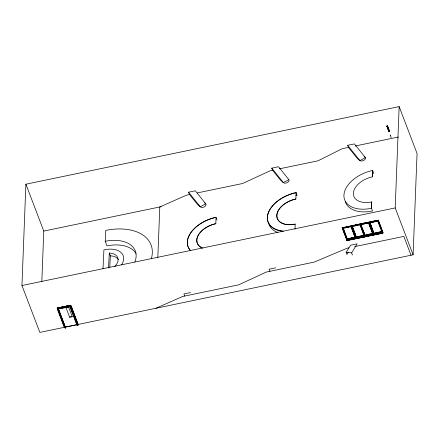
<?xml version="1.0" encoding="UTF-8"?>
<svg xmlns="http://www.w3.org/2000/svg" width="439" height="439" viewBox="0 0 439 439"><rect width="100%" height="100%" fill="white"/><g stroke="black" fill="none" stroke-linecap="round" stroke-linejoin="round"><path stroke-width="0.66" d="M215.84 223.692L215.829 223.654A19.486 11.968 -20.9 0 0 198.219 235.282A19.486 11.968 -20.9 0 0 202.412 248.079A19.486 11.968 -20.9 0 1 198.236 235.315A19.486 11.968 -20.9 0 1 215.84 223.692L216.01 217.3A29.347 18.026 -20.9 0 0 190.537 250.559A29.347 18.026 -20.9 0 1 216.021 217.338L217.031 219.977M295.03 229.202L295.162 224.082A19.486 11.968 -20.9 0 1 276.822 215.505A19.486 11.968 -20.9 0 1 295.875 198.977L295.891 199.01A19.486 11.968 -20.9 0 0 276.839 215.538A19.486 11.968 -20.9 0 0 295.178 224.115L295.178 224.115M295.891 199.01L296.056 192.622A29.347 18.026 -20.9 0 0 268.158 213.244A29.347 18.026 -20.9 0 0 283.045 231.183M345.339 201.474A29.347 18.026 -20.9 0 0 372.563 210.961L371.542 208.284L371.723 201.929A19.486 11.968 -20.9 0 1 353.384 193.352A19.486 11.968 -20.9 0 1 372.437 176.824L372.629 170.508M372.453 176.862L372.618 170.469A29.347 18.026 -20.9 0 0 343.924 195.366A29.347 18.026 -20.9 0 0 371.542 208.284M371.553 208.322L371.734 201.967M21.95 285.526L25.89 184.204L399.15 106.595L417.05 153.474L413.11 254.796L39.85 332.405L21.95 285.526L395.21 207.921L399.15 106.595M41.82 281.739L43.79 231.079L25.89 184.204M57.361 307.997L70.624 305.242L57.361 307.997L64.829 327.746L64.462 327.823L57.125 308.612L57.493 308.535M58.069 307.975L58.03 309.001L65.367 328.218L65.395 327.45L64.835 327.565M64.676 327.242L77.933 324.487M68.555 306.932L72.259 316.629L69.598 317.183L65.899 307.404M69.598 317.183L72.259 316.629M70.169 306.477L58.03 309.001L69.889 306.79L77.138 325.771L77.505 325.694L70.169 306.477L70.196 305.714L58.058 308.238M77.505 325.694L77.533 324.926L70.196 305.714M70.75 305.774L71.118 305.698L78.455 324.915L78.087 324.992L70.624 305.242M157.826 257.622L159.796 206.961L186.509 195.174L189.851 194.477M378.231 220.142L382.852 232.253L346.722 239.749L342.162 227.808L360.584 223.863L365.138 235.919L365.226 236.813L346.81 240.643L346.728 239.628L382.786 232.198L378.231 220.142L359.815 223.972L364.458 236.923L382.874 233.093L382.786 232.198M351.743 227.347L351.26 226.085L342.607 228.066L346.969 239.431L355.595 237.444M342.672 228.055L351.096 226.189L355.403 237.592L346.98 239.343L342.678 227.94M347.254 239.035L343.172 228.351L350.942 226.733L355.019 237.422L347.254 239.035L343.265 228.17M346.81 240.643L346.75 239.826L382.852 232.368L382.786 232.077L364.37 236.028M352.051 238.827L346.788 239.919L342.168 227.693M355.019 237.422L347.309 238.761M351.096 226.189L355.403 237.592M351.716 225.986L356.067 237.537L373.243 233.724M368.903 222.359L351.902 226.019L356.205 237.422L373.051 233.751L365.281 235.37M360.051 224.581L364.118 235.529L356.353 237.142L352.363 226.266M354.948 237.164L347.304 238.904M356.205 237.422L352.857 228.527M356.408 236.868L364.046 235.282M364.633 235.502L360.26 224.159L368.239 222.496M360.359 224.192L351.705 226.178L368.897 222.551L373.238 233.91L368.744 222.469L352.38 225.849M360.907 224.439L368.584 223.012L372.667 233.702L364.902 235.315L364.952 235.041M364.458 236.923L364.37 235.908M372.667 233.702L368.595 222.754M368.744 222.469L373.051 233.866M382.292 232.033L377.968 220.548L369.55 222.299L373.852 233.702L382.276 231.836M370.006 222.557L374.001 233.422L381.765 231.808L377.65 220.96M372.59 233.63L371.323 233.74M381.617 229.937L382.336 232.017L373.699 233.625M373.852 233.702L369.55 222.299M374.05 233.136L381.765 231.808M377.963 220.663L371.356 221.849M102.984 268.794L103.917 249.862L106.04 249.478A20.348 12.501 -20.9 0 1 121.548 264.882M136.024 253.462A33.326 20.474 -20.9 0 0 106.979 245.878L105.228 241.302L105.766 230.387A50.194 30.834 -20.9 0 1 151.318 258.812M108.543 268.042L109.278 253.062L109.728 253.078A14.531 8.928 -20.9 0 1 114.612 266.676M109.772 267.417L110.343 255.838L109.278 253.062M391.204 137.676L390.353 135.091M390.463 135.075L390.304 135.574M348.319 252.249L346.947 254.494L346.146 252.392L350.531 245.22L357.17 243.837L351.644 252.886L352.446 254.988M387.022 126.416L387.621 126.289L389.464 131.124L388.905 131.223M359.996 224.867L352.276 226.458L356.353 237.142M368.546 223.039L360.902 224.592L364.946 235.216L372.59 233.597M288.873 179.672L283.336 182.597L280.587 180.215L272.586 170.25L271.746 168.159L278.502 166.754L288.873 179.672A3.177 1.954 -20.9 0 1 287.265 182.575A3.177 1.954 -20.9 0 1 283.336 182.597L271.746 168.159M155.861 308.282L182.575 296.495L238.706 284.829L266.215 272.081L314.099 262.127L347.189 248.178L348.961 247.81M355.546 237.647L351.227 226.096M347.655 145.309L354.41 143.91L365.462 157.672A3.232 1.986 -20.9 0 1 363.717 160.411A3.232 1.986 -20.9 0 1 359.925 160.597L357.137 158.221L348.456 147.411L347.655 145.309L359.925 160.597L365.462 157.672L364.068 156.487M348.456 147.411L342.195 148.711L318.039 160.8L279.27 168.861M355.118 146.022L398.436 137.017M272.586 170.25L270.15 170.76L242.646 183.502L197.204 192.951M188.556 192.211L195.311 190.806L205.792 203.855A3.166 1.948 -20.9 0 1 204.278 206.879A3.166 1.948 -20.9 0 1 200.255 206.78L197.468 204.404L189.357 194.307L188.556 192.211L200.255 206.78L205.792 203.855L204.398 202.67M43.79 231.079L161.135 206.681M342.162 227.808L378.226 220.257M366.642 223.281L368.551 222.88M373.194 221.92L375.74 221.388M345.811 227.665L347.084 227.397M354.273 225.904L355.546 225.641M358.729 224.977L360.002 224.713M369.918 222.738L377.688 221.124L369.918 222.738L374.001 233.422M367.498 234.53L370.05 233.971M378.511 232.242L381.057 231.682M348.582 238.52L349.856 238.223M353.038 237.592L354.948 237.197M357.044 236.758L358.317 236.462M356.402 237.016L364.041 235.425M373.858 233.586L381.628 231.968M348.928 238.821L355.409 237.472M356.858 237.17L358.153 236.901M359.448 236.632L364.633 235.556M353.362 238.553L362.57 236.637M363.887 236.363L365.204 236.089M364.381 236.676L382.797 232.846L382.852 232.368M346.733 240.396L382.879 232.922M346.755 240.501L382.874 233.093M354.657 246.625L403.831 236.401L411.019 255.235M58.052 308.321L70.196 305.796L77.374 324.602L70.449 306.076M65.899 307.487L67.891 307.075M275.736 267.834L269.096 269.217L269.897 271.318M190.559 292.572L183.919 293.954L184.72 296.051M77.533 324.926L78.098 324.811M369.424 222.26L373.715 233.817M110.343 255.838L110.793 255.86A14.531 8.928 -20.9 0 1 118.36 259.548M346.146 252.392L351.644 252.886M360.254 224.345L364.688 235.738M387.061 126.388L388.674 130.619M395.21 207.921L413.11 254.796M372.618 170.469L373.638 173.147A29.347 18.026 -20.9 0 0 372.459 173.416M378.209 221.108L381.14 228.675M361.385 225.717L361.857 226.963M363.525 231.326L364.474 233.817M351.902 226.019L352.38 227.276M352.704 229.871L353.911 233.027M296.056 192.622L297.077 195.295A29.347 18.026 -20.9 0 0 295.897 195.564M78.087 324.992L70.619 305.324L57.361 308.085L64.829 327.746M70.245 305.5L57.723 308.101M58.31 308.601L65.235 327.126L58.294 308.946M58.299 308.864L65.735 328.142M105.228 241.302A33.326 20.474 -20.9 0 1 134.861 261.935M277.733 232.429A29.347 18.026 -20.9 0 1 268.783 223.627M283.056 231.221A29.347 18.026 -20.9 0 1 268.174 213.283A29.347 18.026 -20.9 0 1 296.073 192.655M351.255 226.272L342.607 228.066L351.255 226.272M377.995 220.658L369.353 222.452L377.995 220.658M387.428 125.878L386.858 125.982L389.036 131.684L389.602 131.579L387.428 125.878M387.335 125.949L386.77 126.053L388.949 131.749L389.508 131.651L387.335 125.949"/></g></svg>
